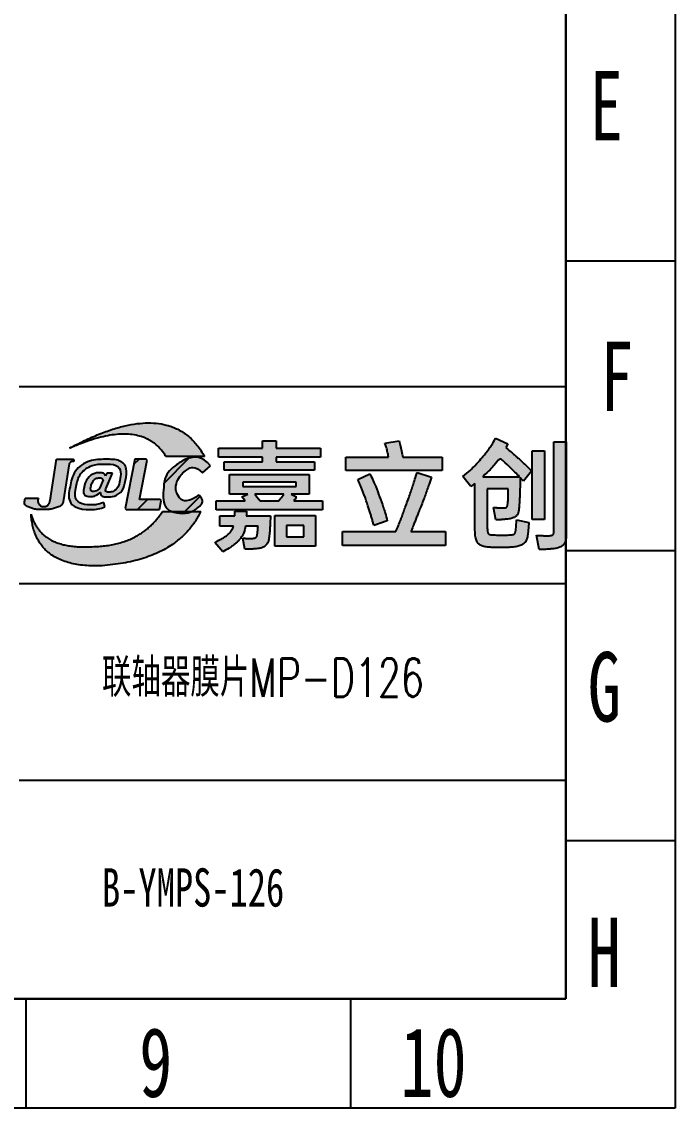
# Model space of a CAD drawing. Header units: millimetres. Extents: x 0 to 297, y 0 to 210.
# Drawn here: x 237.2 to 297, y 0 to 99.4 of the extents above; entities that cross this region are included whole.
import ezdxf

# ---------------------------------------------------------------- set-up
doc = ezdxf.new("R2010")
doc.units = ezdxf.units.MM
doc.layers.add('图框', color=7, linetype='Continuous')
doc.layers.add('细实线层', color=7, linetype='Continuous')
for name, color, linetype, lineweight in [('粗实线层', 7, 'Continuous', 30), ('红色', 1, 'Continuous', 158), ('蓝色', 150, 'Continuous', 158)]:
    doc.layers.add(name, color=color, linetype=linetype, lineweight=lineweight)
doc.styles.add('SLDTEXTSTYLE0', font='TXT', dxfattribs={"width": 0.7, "bigfont": 'bigfont'})
doc.styles.add('SLDTEXTSTYLE1', font='TXT', dxfattribs={"width": 0.7})

msp = doc.modelspace()

# ---------------------------------------------------------------- hatches: boundary and pattern name
at = {"layer": '图框'}
h = msp.add_hatch(dxfattribs=at)
h.set_pattern_fill('ANSI31', color=256, style=0)
edge = h.paths.add_edge_path(flags=0)
edge.add_spline(control_points=[(253.3556, 56.0556), (252.8064, 55.5701), (251.7985, 55.426), (251.4634, 56.1676), (251.2442, 56.6528), (251.4715, 57.5459), (251.8978, 58.0168), (252.2194, 58.3722), (253.0792, 58.8389), (253.7752, 58.1017)], knot_values=[0, 0, 0, 0, 1, 2, 3, 4, 5, 6, 7, 7, 7, 7], weights=[1, 1, 1, 1, 1, 1, 1, 1, 1, 1], degree=3, periodic=0)
edge.add_line((253.7752, 58.1017), (254.5093, 58.7525))
edge.add_spline(control_points=[(254.5093, 58.7525), (253.7382, 59.6759), (252.3037, 59.5189), (251.3781, 58.8369), (250.7202, 58.3521), (250.264, 57.5681), (250.2072, 56.7259), (250.0603, 54.5475), (252.6856, 54.2026), (253.9407, 55.4507), (253.7938, 55.6408), (253.4867, 56.0463)], knot_values=[0, 0, 0, 0, 1, 2, 3, 4, 5, 6, 7, 8, 9, 9, 9, 9], weights=[1, 1, 1, 1, 1, 1, 1, 1, 1, 1, 1, 1], degree=3, periodic=0)
edge.add_line((253.4867, 56.0463), (253.3556, 56.0556))
h = msp.add_hatch(dxfattribs=at)
h.set_pattern_fill('ANSI31', color=256, style=0)
edge = h.paths.add_edge_path(flags=0)
edge.add_line((248.0087, 55.6619), (248.7068, 59.2723))
edge.add_line((248.7068, 59.2723), (248.6231, 59.3767))
edge.add_spline(control_points=[(248.6231, 59.3767), (248.6113, 59.3767), (247.5743, 59.3767)], knot_values=[0, 0, 0, 1, 1, 1], weights=[1, 1, 1], degree=2, periodic=0)
edge.add_line((247.5743, 59.3767), (246.6952, 54.8536))
edge.add_line((246.6952, 54.8536), (246.7795, 54.7481))
edge.add_spline(control_points=[(246.7795, 54.7481), (246.7794, 54.7488), (249.8248, 54.7487)], knot_values=[0, 0, 0, 1, 1, 1], weights=[1, 1, 1], degree=2, periodic=0)
edge.add_line((249.8248, 54.7487), (249.9828, 55.5593))
edge.add_line((249.9828, 55.5593), (249.9003, 55.6619))
edge.add_spline(control_points=[(249.9003, 55.6619), (249.3095, 55.6619), (248.0291, 55.6619), (248.0087, 55.6619)], knot_values=[0, 0, 0, 0, 1, 1, 1, 1], weights=[1, 1, 1, 1], degree=3, periodic=0)
at = {"layer": '红色'}
h = msp.add_hatch(color=1, dxfattribs=at)
edge = h.paths.add_edge_path(flags=0)
edge.add_spline(control_points=[(244.4239, 56.3229), (244.4246, 56.0491), (244.6833, 55.9025), (245.0378, 55.9025), (245.6748, 55.9025), (246.5184, 56.4109), (246.7184, 57.413), (246.9457, 58.5521), (246.2629, 59.3489), (244.928, 59.3489), (243.4271, 59.3489), (241.9467, 58.3419), (241.6404, 56.8069), (241.3643, 55.4234), (242.3198, 54.7439), (243.5715, 54.7439)], knot_values=[0, 0, 0, 0, 1, 2, 3, 4, 5, 6, 7, 8, 9, 10, 11, 12, 13, 13, 13, 13], weights=[1, 1, 1, 1, 1, 1, 1, 1, 1, 1, 1, 1, 1, 1, 1, 1], degree=3, periodic=0)
edge.add_spline(control_points=[(243.5715, 54.7439), (244.0146, 54.7439), (244.43, 54.827), (244.8436, 55.0127)], knot_values=[0, 0, 0, 0, 1, 1, 1, 1], weights=[1, 1, 1, 1], degree=3, periodic=0)
edge.add_line((244.8436, 55.0127), (244.7399, 55.4087))
edge.add_spline(control_points=[(244.7399, 55.4087), (244.4497, 55.2865), (244.0646, 55.1887), (243.7212, 55.1887), (242.7188, 55.1887), (241.9861, 55.7363), (242.2037, 56.8264), (242.4554, 58.0876), (243.6882, 58.9089), (244.7738, 58.9089), (245.9812, 58.9089), (246.3633, 58.2148), (246.1984, 57.3886), (246.0716, 56.7531), (245.5928, 56.3522), (245.2107, 56.3522), (244.9116, 56.3522), (244.8451, 56.5184), (245.0159, 56.8753)], knot_values=[0, 0, 0, 0, 1, 2, 3, 4, 5, 6, 7, 8, 9, 10, 11, 12, 13, 14, 15, 16, 16, 16, 16], weights=[1, 1, 1, 1, 1, 1, 1, 1, 1, 1, 1, 1, 1, 1, 1, 1, 1, 1, 1], degree=3, periodic=0)
edge.add_line((245.0159, 56.8753), (245.5254, 58.0681))
edge.add_line((245.5254, 58.0681), (245.0269, 58.0681))
edge.add_line((245.0269, 58.0681), (244.8925, 57.8383))
edge.add_line((244.8925, 57.8383), (244.8814, 57.8383))
edge.add_spline(control_points=[(244.8814, 57.8383), (244.8086, 58.029), (244.6591, 58.1121), (244.4486, 58.1121), (243.7231, 58.1121), (243.0603, 57.4277), (242.9296, 56.7726), (242.8281, 56.2642), (243.098, 55.9513), (243.5688, 55.9513), (243.8346, 55.9513), (244.1815, 56.1078), (244.4073, 56.3229)], knot_values=[0, 0, 0, 0, 1, 2, 3, 4, 5, 6, 7, 8, 9, 10, 10, 10, 10], weights=[1, 1, 1, 1, 1, 1, 1, 1, 1, 1, 1, 1, 1], degree=3, periodic=0)
edge.add_line((244.4073, 56.3229), (244.4239, 56.3229))
edge = h.paths.add_edge_path(flags=0)
edge.add_spline(control_points=[(244.3511, 56.6798), (244.1348, 56.4842), (243.9808, 56.406), (243.8368, 56.406)], knot_values=[0, 0, 0, 0, 1, 1, 1, 1], weights=[1, 1, 1, 1], degree=3, periodic=0)
edge.add_spline(control_points=[(243.8368, 56.406), (243.6152, 56.406), (243.4976, 56.538), (243.5522, 56.8118), (243.6234, 57.1686), (243.9728, 57.6428), (244.3771, 57.6428), (244.5211, 57.6428), (244.6101, 57.589), (244.6678, 57.4619)], knot_values=[0, 0, 0, 0, 1, 2, 3, 4, 5, 6, 7, 7, 7, 7], weights=[1, 1, 1, 1, 1, 1, 1, 1, 1, 1], degree=3, periodic=0)
edge.add_line((244.6678, 57.4619), (244.3511, 56.6798))
at = {"layer": '蓝色'}
h = msp.add_hatch(color=256, dxfattribs=at)
edge = h.paths.add_edge_path(flags=0)
edge.add_spline(control_points=[(253.9383, 59.6188), (250.8062, 65.3425), (241.6042, 60.3593)], knot_values=[0, 0, 0, 1, 1, 1], weights=[1, 1, 1], degree=2, periodic=0)
edge.add_spline(control_points=[(241.6042, 60.3593), (248.186, 63.2755), (250.4143, 59.6188)], knot_values=[0, 0, 0, 1, 1, 1], weights=[1, 1, 1], degree=2, periodic=0)
edge.add_line((250.4143, 59.6188), (253.9383, 59.6188))
for points in [[(259.2531, 59.1207), (255.7427, 59.1207), (255.7427, 58.3706), (264.0194, 58.3706), (264.0194, 59.1207), (260.5091, 59.1207), (260.5091, 59.5386), (264.5454, 59.5386), (264.5454, 60.3744), (260.5091, 60.3744), (260.5091, 61.0495), (259.2531, 61.0495), (259.2531, 60.3744), (255.2275, 60.3744), (255.2275, 59.5386), (259.2531, 59.5386)], [(285.0492, 60.1172), (283.922, 60.1172), (283.922, 53.8377), (285.0492, 53.8377)]]:
    msp.add_hatch(color=256, dxfattribs=at).paths.add_polyline_path(points, flags=0)
h = msp.add_hatch(color=256, dxfattribs=at)
edge = h.paths.add_edge_path(flags=0)
edge.add_spline(control_points=[(270.4493, 60.8245), (270.5208, 60.6172), (270.5835, 60.4101), (270.6372, 60.203), (270.6908, 59.9957), (270.7391, 59.7743), (270.7821, 59.5386)], knot_values=[0, 0, 0, 0, 1, 2, 3, 4, 4, 4, 4], weights=[1, 1, 1, 1, 1, 1, 1], degree=3, periodic=0)
edge.add_line((270.7821, 59.5386), (266.8853, 59.5386))
edge.add_line((266.8853, 59.5386), (266.8853, 58.3384))
edge.add_line((266.8853, 58.3384), (275.688, 58.3384))
edge.add_line((275.688, 58.3384), (275.688, 59.5386))
edge.add_line((275.688, 59.5386), (272.0703, 59.5386))
edge.add_spline(control_points=[(272.0703, 59.5386), (272.0344, 59.7671), (271.9861, 60.0136), (271.9254, 60.278), (271.8645, 60.5422), (271.8019, 60.7959), (271.7375, 61.0388)], knot_values=[0, 0, 0, 0, 1, 2, 3, 4, 4, 4, 4], weights=[1, 1, 1, 1, 1, 1, 1], degree=3, periodic=0)
edge.add_line((271.7375, 61.0388), (270.4493, 60.8245))
h = msp.add_hatch(color=256, dxfattribs=at)
edge = h.paths.add_edge_path(flags=0)
edge.add_spline(control_points=[(278.6833, 52.8626), (278.6833, 52.5696), (278.7065, 52.3251), (278.7531, 52.1286), (278.7996, 51.9322), (278.8766, 51.7749), (278.9839, 51.6571), (279.0913, 51.5392), (279.2343, 51.4535), (279.4133, 51.3999), (279.5921, 51.3463), (279.814, 51.3125), (280.0789, 51.2981), (280.2292, 51.2911), (280.3902, 51.2857), (280.5619, 51.282), (280.7337, 51.2785), (280.9001, 51.2767), (281.0611, 51.2767), (281.2221, 51.2767), (281.3724, 51.2785), (281.512, 51.282), (281.6515, 51.2857), (281.7678, 51.2911), (281.8609, 51.2981), (282.1757, 51.3195), (282.4334, 51.3553), (282.6338, 51.4052), (282.8341, 51.4553), (282.9969, 51.5285), (283.1222, 51.6249), (283.2474, 51.7214), (283.3386, 51.8464), (283.396, 52), (283.4532, 52.1537), (283.4961, 52.3518), (283.5248, 52.5947), (283.5318, 52.6446), (283.5391, 52.7107), (283.5463, 52.7929), (283.5533, 52.875), (283.5605, 52.9607), (283.5677, 53.0501), (283.5748, 53.1394), (283.582, 53.2305), (283.5892, 53.3234), (283.5962, 53.4161), (283.5999, 53.4948), (283.5999, 53.5591)], knot_values=[0, 0, 0, 0, 1, 2, 3, 4, 5, 6, 7, 8, 9, 10, 11, 12, 13, 14, 15, 16, 17, 18, 19, 20, 21, 22, 23, 24, 25, 26, 27, 28, 29, 30, 31, 32, 33, 34, 35, 36, 37, 38, 39, 40, 41, 42, 43, 44, 45, 46, 46, 46, 46], weights=[1, 1, 1, 1, 1, 1, 1, 1, 1, 1, 1, 1, 1, 1, 1, 1, 1, 1, 1, 1, 1, 1, 1, 1, 1, 1, 1, 1, 1, 1, 1, 1, 1, 1, 1, 1, 1, 1, 1, 1, 1, 1, 1, 1, 1, 1, 1, 1, 1], degree=3, periodic=0)
edge.add_line((283.5999, 53.5591), (282.4942, 53.8056))
edge.add_line((282.4942, 53.8056), (282.4513, 53.1305))
edge.add_spline(control_points=[(282.4513, 53.1305), (282.4369, 52.9805), (282.4208, 52.8608), (282.403, 52.7715), (282.385, 52.6821), (282.3601, 52.6143), (282.3278, 52.5679), (282.2956, 52.5214), (282.2527, 52.4911), (282.199, 52.4768), (282.1454, 52.4624), (282.0791, 52.4517), (282.0004, 52.4447), (281.6354, 52.4232), (281.3204, 52.4142), (281.0558, 52.4179), (280.7909, 52.4214), (280.4975, 52.4303), (280.1755, 52.4447), (280.1039, 52.4517), (280.0448, 52.4643), (279.9984, 52.4822), (279.9517, 52.4999), (279.9142, 52.5358), (279.8856, 52.5893), (279.857, 52.6429), (279.8373, 52.7179), (279.8266, 52.8144), (279.8159, 52.9108), (279.8105, 53.0411), (279.8105, 53.2055)], knot_values=[0, 0, 0, 0, 1, 2, 3, 4, 5, 6, 7, 8, 9, 10, 11, 12, 13, 14, 15, 16, 17, 18, 19, 20, 21, 22, 23, 24, 25, 26, 27, 28, 28, 28, 28], weights=[1, 1, 1, 1, 1, 1, 1, 1, 1, 1, 1, 1, 1, 1, 1, 1, 1, 1, 1, 1, 1, 1, 1, 1, 1, 1, 1, 1, 1, 1, 1], degree=3, periodic=0)
edge.add_line((279.8105, 53.2055), (279.8105, 56.656))
edge.add_line((279.8105, 56.656), (281.7321, 56.656))
edge.add_spline(control_points=[(281.7321, 56.656), (281.7321, 56.3774), (281.7284, 56.1398), (281.7213, 55.9434), (281.7141, 55.7468), (281.7034, 55.5558), (281.6891, 55.3701), (281.6747, 55.2558), (281.6604, 55.1682), (281.6462, 55.1076), (281.6318, 55.0468), (281.6068, 55.0004), (281.571, 54.9683), (281.5351, 54.9361), (281.4868, 54.9182), (281.4261, 54.9147), (281.3652, 54.911), (281.2847, 54.9093), (281.1846, 54.9093), (281.0485, 54.9093), (280.9162, 54.9128), (280.7874, 54.92), (280.6586, 54.9271), (280.5225, 54.9378), (280.3795, 54.9522)], knot_values=[0, 0, 0, 0, 1, 2, 3, 4, 5, 6, 7, 8, 9, 10, 11, 12, 13, 14, 15, 16, 17, 18, 19, 20, 21, 22, 22, 22, 22], weights=[1, 1, 1, 1, 1, 1, 1, 1, 1, 1, 1, 1, 1, 1, 1, 1, 1, 1, 1, 1, 1, 1, 1, 1, 1], degree=3, periodic=0)
edge.add_line((280.3795, 54.9522), (280.5834, 53.827))
edge.add_spline(control_points=[(280.5834, 53.827), (280.748, 53.8198), (280.9108, 53.8198), (281.0719, 53.827), (281.2329, 53.8341), (281.3956, 53.8485), (281.5603, 53.8699), (281.8107, 53.8984), (282.0093, 53.9377), (282.1561, 53.9878), (282.3027, 54.0377), (282.4154, 54.1092), (282.4942, 54.2021), (282.5729, 54.2948), (282.6266, 54.4092), (282.6553, 54.545), (282.6838, 54.6806), (282.7052, 54.845), (282.7197, 55.0379), (282.7339, 55.2308), (282.7465, 55.4219), (282.7572, 55.6112), (282.768, 55.8004), (282.7769, 55.9987), (282.7841, 56.206), (282.7911, 56.4131), (282.7983, 56.6363), (282.8056, 56.8757), (282.8126, 57.115), (282.8163, 57.3847), (282.8163, 57.6847), (282.8735, 57.6275), (282.9253, 57.5704), (282.9719, 57.5133), (283.0184, 57.456), (283.0667, 57.4024), (283.1169, 57.3526)], knot_values=[0, 0, 0, 0, 1, 2, 3, 4, 5, 6, 7, 8, 9, 10, 11, 12, 13, 14, 15, 16, 17, 18, 19, 20, 21, 22, 23, 24, 25, 26, 27, 28, 29, 30, 31, 32, 33, 34, 34, 34, 34], weights=[1, 1, 1, 1, 1, 1, 1, 1, 1, 1, 1, 1, 1, 1, 1, 1, 1, 1, 1, 1, 1, 1, 1, 1, 1, 1, 1, 1, 1, 1, 1, 1, 1, 1, 1, 1, 1], degree=3, periodic=0)
edge.add_line((283.1169, 57.3526), (283.8576, 58.2741))
edge.add_spline(control_points=[(283.8576, 58.2741), (283.7143, 58.4384), (283.5355, 58.6224), (283.3208, 58.826), (283.1061, 59.0296), (282.8555, 59.2563), (282.5694, 59.5064), (282.3617, 59.6921), (282.1703, 59.8601), (281.9951, 60.0101), (281.8196, 60.1601), (281.6532, 60.2957), (281.4959, 60.4173)], knot_values=[0, 0, 0, 0, 1, 2, 3, 4, 5, 6, 7, 8, 9, 10, 10, 10, 10], weights=[1, 1, 1, 1, 1, 1, 1, 1, 1, 1, 1, 1, 1], degree=3, periodic=0)
edge.add_line((281.4959, 60.4173), (281.6891, 60.7602))
edge.add_line((281.6891, 60.7602), (280.5727, 61.296))
edge.add_spline(control_points=[(280.5727, 61.296), (280.4224, 61.003), (280.2399, 60.7029), (280.0252, 60.3959), (279.8105, 60.0886), (279.5599, 59.7707), (279.2738, 59.4421), (278.7083, 58.7778), (278.1394, 58.2241), (277.5669, 57.7812)], knot_values=[0, 0, 0, 0, 1, 2, 3, 4, 5, 6, 7, 7, 7, 7], weights=[1, 1, 1, 1, 1, 1, 1, 1, 1, 1], degree=3, periodic=0)
edge.add_line((277.5669, 57.7812), (278.2969, 56.8596))
edge.add_line((278.2969, 56.8596), (278.6833, 57.149))
edge.add_line((278.6833, 57.149), (278.6833, 52.8626))
edge = h.paths.add_edge_path(flags=0)
edge.add_spline(control_points=[(281.8394, 58.6706), (282.19, 58.3277), (282.4942, 58.024), (282.7519, 57.7598)], knot_values=[0, 0, 0, 0, 1, 1, 1, 1], weights=[1, 1, 1, 1], degree=3, periodic=0)
edge.add_line((282.7519, 57.7598), (279.3918, 57.7598))
edge.add_spline(control_points=[(279.3918, 57.7598), (279.9786, 58.2883), (280.4903, 58.8635), (280.9269, 59.485), (281.1988, 59.2563), (281.5029, 58.9849), (281.8394, 58.6706)], knot_values=[0, 0, 0, 0, 1, 2, 3, 4, 4, 4, 4], weights=[1, 1, 1, 1, 1, 1, 1], degree=3, periodic=0)
h = msp.add_hatch(color=256, dxfattribs=at)
edge = h.paths.add_edge_path(flags=0)
edge.add_spline(control_points=[(284.5661, 51.1052), (284.7378, 51.0982), (284.9274, 51.0998), (285.135, 51.1106), (285.3425, 51.1213), (285.5465, 51.1373), (285.7469, 51.1588), (285.9901, 51.1802), (286.196, 51.2196), (286.3642, 51.2767), (286.5323, 51.3339), (286.6648, 51.4178), (286.7614, 51.5285), (286.858, 51.6393), (286.9278, 51.7857), (286.9664, 51.9494), (286.9906, 52.0524), (287, 52.1038)], knot_values=[0, 0, 0, 0, 1, 2, 3, 4, 5, 6, 7, 8, 9, 10, 11, 12, 13, 14, 14.6960119, 14.6960119, 14.6960119, 14.6960119], weights=[1, 1, 1, 1, 1, 1, 1, 1, 1, 1, 1, 1, 1, 1, 1, 1, 1, 1], degree=3, periodic=0)
edge.add_line((287, 52.1038), (287, 60.9531))
edge.add_line((287, 60.9531), (285.908, 60.9531))
edge.add_line((285.908, 60.9531), (285.908, 52.9055))
edge.add_spline(control_points=[(285.908, 52.9055), (285.908, 52.7839), (285.9026, 52.6875), (285.8919, 52.6161), (285.8811, 52.5446), (285.8543, 52.4911), (285.8113, 52.4554), (285.7684, 52.4196), (285.7057, 52.3946), (285.6235, 52.3804), (285.5411, 52.366), (285.4319, 52.359), (285.2961, 52.359), (285.1386, 52.359), (284.9775, 52.3625), (284.813, 52.3697), (284.6483, 52.3767), (284.4837, 52.3874), (284.3192, 52.4018)], knot_values=[0, 0, 0, 0, 1, 2, 3, 4, 5, 6, 7, 8, 9, 10, 11, 12, 13, 14, 15, 16, 16, 16, 16], weights=[1, 1, 1, 1, 1, 1, 1, 1, 1, 1, 1, 1, 1, 1, 1, 1, 1, 1, 1], degree=3, periodic=0)
edge.add_line((284.3192, 52.4018), (284.5661, 51.1052))
h = msp.add_hatch(color=256, dxfattribs=at)
edge = h.paths.add_edge_path(flags=0)
edge.add_line((253.7752, 58.1017), (254.5093, 58.7525))
edge.add_spline(control_points=[(254.5093, 58.7525), (253.7382, 59.6759), (252.3037, 59.5189), (251.3781, 58.8369), (250.7202, 58.3521), (250.264, 57.5681), (250.2072, 56.7259), (250.0964, 55.0829), (250.7712, 54.6532), (250.9309, 54.5842)], knot_values=[0, 0, 0, 0, 1, 2, 3, 4, 5, 6, 6.2626441, 6.2626441, 6.2626441, 6.2626441], weights=[1, 1, 1, 1, 1, 1, 1, 1, 1, 1], degree=3, periodic=0)
edge.add_line((250.9309, 54.5842), (252.8116, 54.5842))
edge.add_spline(control_points=[(252.8116, 54.5842), (253.2588, 54.7758), (253.9263, 55.4693), (253.7938, 55.6408), (253.4867, 56.0463)], knot_values=[7.1963004, 7.1963004, 7.1963004, 7.1963004, 8, 9, 9, 9, 9], weights=[1, 1, 1, 1, 1], degree=3, periodic=0)
edge.add_line((253.4867, 56.0463), (253.3556, 56.0556))
edge.add_spline(control_points=[(253.3556, 56.0556), (252.8064, 55.5701), (251.7985, 55.426), (251.4634, 56.1676), (251.2442, 56.6528), (251.4715, 57.5459), (251.8978, 58.0168), (252.2194, 58.3722), (253.0792, 58.8389), (253.7752, 58.1017)], knot_values=[0, 0, 0, 0, 1, 2, 3, 4, 5, 6, 7, 7, 7, 7], weights=[1, 1, 1, 1, 1, 1, 1, 1, 1, 1], degree=3, periodic=0)
h = msp.add_hatch(color=256, dxfattribs=at)
edge = h.paths.add_edge_path(flags=0)
edge.add_spline(control_points=[(241.9815, 59.1423), (241.9976, 59.2425), (242.0014, 59.2834), (242.0015, 59.2851), (241.9157, 59.3632), (241.915, 59.3632), (241.5041, 59.3632), (240.4187, 59.3632)], knot_values=[0, 0, 0, 0, 1, 2, 3, 4, 5, 5, 5, 5], weights=[1, 1, 1, 1, 1, 1, 1, 1], degree=3, periodic=0)
edge.add_line((240.4187, 59.3632), (239.8588, 55.7965))
edge.add_spline(control_points=[(239.8588, 55.7965), (239.8854, 55.9519), (239.8048, 55.3687), (239.646, 55.198), (239.5255, 55.0684), (239.4125, 55.0253), (239.1938, 55.0317), (239.0862, 55.0349), (238.9519, 55.1014), (238.8746, 55.178), (238.7867, 55.2651), (238.7052, 55.3952), (238.7084, 55.5771), (238.7097, 55.6549), (238.7276, 55.7193), (238.7616, 55.7965)], knot_values=[0, 0, 0, 0, 1, 2, 3, 4, 5, 6, 7, 8, 9, 10, 11, 12, 13, 13, 13, 13], weights=[1, 1, 1, 1, 1, 1, 1, 1, 1, 1, 1, 1, 1, 1, 1, 1], degree=3, periodic=0)
edge.add_line((238.7616, 55.7965), (237.5514, 55.7973))
edge.add_line((237.5514, 55.7973), (237.4952, 55.4663))
edge.add_spline(control_points=[(237.4952, 55.4663), (237.4618, 55.2419), (237.6426, 55.0636), (237.9843, 54.9312), (238.2969, 54.8134), (238.6885, 54.7546), (239.1595, 54.7546), (239.6344, 54.7546), (240.0448, 54.8134), (240.3908, 54.9312), (240.7783, 55.0636), (240.9887, 55.2419), (241.0221, 55.4663)], knot_values=[0, 0, 0, 0, 1, 2, 3, 4, 5, 6, 7, 8, 9, 10, 10, 10, 10], weights=[1, 1, 1, 1, 1, 1, 1, 1, 1, 1, 1, 1, 1], degree=3, periodic=0)
edge.add_line((241.0221, 55.4663), (241.5689, 58.9217))
edge.add_spline(control_points=[(241.5689, 58.9217), (241.5814, 58.9769), (241.6168, 59.0274), (241.6752, 59.0734), (241.7335, 59.1194), (241.7939, 59.1423), (241.8564, 59.1423)], knot_values=[0, 0, 0, 0, 1, 2, 3, 4, 4, 4, 4], weights=[1, 1, 1, 1, 1, 1, 1], degree=3, periodic=0)
edge.add_line((241.8564, 59.1423), (241.9815, 59.1423))
h = msp.add_hatch(color=256, dxfattribs=at)
edge = h.paths.add_edge_path(flags=0)
edge.add_line((249.9828, 55.5593), (249.9003, 55.6619))
edge.add_spline(control_points=[(249.9003, 55.6619), (249.3095, 55.6619), (248.0291, 55.6619), (248.0087, 55.6619)], knot_values=[0, 0, 0, 0, 1, 1, 1, 1], weights=[1, 1, 1, 1], degree=3, periodic=0)
edge.add_line((248.0087, 55.6619), (248.7068, 59.2723))
edge.add_line((248.7068, 59.2723), (248.6231, 59.3767))
edge.add_line((248.6231, 59.3767), (247.5743, 59.3767))
edge.add_line((247.5743, 59.3767), (246.6952, 54.8536))
edge.add_line((246.6952, 54.8536), (246.7795, 54.7481))
edge.add_spline(control_points=[(246.7795, 54.7481), (246.7795, 54.7481), (246.7795, 54.7481), (246.7815, 54.7488), (249.8248, 54.7487)], knot_values=[0.0003195, 0.0003195, 0.0003195, 0.0006942, 0.0006942, 1, 1, 1], weights=[1, 1, 1, 1, 1], degree=2, periodic=0)
edge.add_line((249.8248, 54.7487), (249.9828, 55.5593))
h = msp.add_hatch(color=256, dxfattribs=at)
edge = h.paths.add_edge_path(flags=0)
edge.add_spline(control_points=[(262.1193, 55.5416), (262.2194, 55.6844), (262.2981, 55.8095), (262.3555, 55.9166)], knot_values=[0, 0, 0, 0, 1, 1, 1, 1], weights=[1, 1, 1, 1], degree=3, periodic=0)
edge.add_line((262.3555, 55.9166), (261.8831, 56.1631))
edge.add_line((261.8831, 56.1631), (263.5256, 56.1631))
edge.add_line((263.5256, 56.1631), (263.5256, 57.9526))
edge.add_line((263.5256, 57.9526), (256.2366, 57.9526))
edge.add_line((256.2366, 57.9526), (256.2366, 56.1631))
edge.add_line((256.2366, 56.1631), (257.9219, 56.1631))
edge.add_line((257.9219, 56.1631), (257.3745, 55.9059))
edge.add_line((257.3745, 55.9059), (257.675, 55.5416))
edge.add_line((257.675, 55.5416), (255.0235, 55.5416))
edge.add_line((255.0235, 55.5416), (255.0235, 54.7164))
edge.add_line((255.0235, 54.7164), (264.7386, 54.7164))
edge.add_line((264.7386, 54.7164), (264.7386, 55.5416))
edge.add_line((264.7386, 55.5416), (262.1193, 55.5416))
edge = h.paths.add_edge_path(flags=0)
edge.add_spline(control_points=[(260.9814, 55.863), (260.9385, 55.7987), (260.8955, 55.7398), (260.8526, 55.6862), (260.8096, 55.6326), (260.7702, 55.5844), (260.7345, 55.5416)], knot_values=[0, 0, 0, 0, 1, 2, 3, 4, 4, 4, 4], weights=[1, 1, 1, 1, 1, 1, 1], degree=3, periodic=0)
edge.add_line((260.7345, 55.5416), (259.0384, 55.5416))
edge.add_line((259.0384, 55.5416), (258.77, 55.8952))
edge.add_line((258.77, 55.8952), (258.5446, 56.1631))
edge.add_line((258.5446, 56.1631), (261.2068, 56.1631))
edge.add_line((261.2068, 56.1631), (260.9814, 55.863))
h.paths.add_polyline_path([(257.4389, 56.8596), (257.4389, 57.2668), (262.3233, 57.2668), (262.3233, 56.8596)], flags=0)
h = msp.add_hatch(color=256, dxfattribs=at)
edge = h.paths.add_edge_path(flags=0)
edge.add_spline(control_points=[(272.811, 52.734), (272.9326, 53.0269), (273.0633, 53.3465), (273.2028, 53.6931), (273.3424, 54.0395), (273.4943, 54.4199), (273.6591, 54.8343), (273.9023, 55.4558), (274.1062, 55.997), (274.2709, 56.4578), (274.4355, 56.9186), (274.5786, 57.3346), (274.7003, 57.7062)], knot_values=[0, 0, 0, 0, 1, 2, 3, 4, 5, 6, 7, 8, 9, 10, 10, 10, 10], weights=[1, 1, 1, 1, 1, 1, 1, 1, 1, 1, 1, 1, 1], degree=3, periodic=0)
edge.add_line((274.7003, 57.7062), (273.3907, 58.1348))
edge.add_spline(control_points=[(273.3907, 58.1348), (273.2761, 57.7705), (273.1384, 57.3454), (272.9774, 56.8596), (272.8164, 56.3737), (272.6248, 55.8272), (272.4031, 55.2201), (272.2169, 54.7128), (272.047, 54.2538), (271.8931, 53.8431), (271.7392, 53.4322), (271.5942, 53.0625), (271.4584, 52.734)], knot_values=[0, 0, 0, 0, 1, 2, 3, 4, 5, 6, 7, 8, 9, 10, 10, 10, 10], weights=[1, 1, 1, 1, 1, 1, 1, 1, 1, 1, 1, 1, 1], degree=3, periodic=0)
edge.add_line((271.4584, 52.734), (266.5632, 52.734))
edge.add_line((266.5632, 52.734), (266.5632, 51.4803))
edge.add_line((266.5632, 51.4803), (275.9993, 51.4803))
edge.add_line((275.9993, 51.4803), (275.9993, 52.734))
edge.add_line((275.9993, 52.734), (272.811, 52.734))
h = msp.add_hatch(color=256, dxfattribs=at)
edge = h.paths.add_edge_path(flags=0)
edge.add_spline(control_points=[(267.9695, 57.5026), (268.0482, 57.3239), (268.1198, 57.1613), (268.1842, 57.015), (268.2486, 56.8685), (268.3112, 56.7166), (268.3721, 56.5596), (268.4328, 56.4024), (268.4955, 56.2363), (268.5599, 56.0613), (268.6244, 55.8861), (268.6958, 55.6809), (268.7746, 55.4451), (268.8533, 55.2094), (268.9231, 55.0004), (268.984, 54.8182), (269.0447, 54.6361), (269.1002, 54.4609), (269.1504, 54.2932), (269.2004, 54.1252), (269.2487, 53.961), (269.2953, 53.8002), (269.3418, 53.6395), (269.3865, 53.4697), (269.4295, 53.2912)], knot_values=[0, 0, 0, 0, 1, 2, 3, 4, 5, 6, 7, 8, 9, 10, 11, 12, 13, 14, 15, 16, 17, 18, 19, 20, 21, 22, 22, 22, 22], weights=[1, 1, 1, 1, 1, 1, 1, 1, 1, 1, 1, 1, 1, 1, 1, 1, 1, 1, 1, 1, 1, 1, 1, 1, 1], degree=3, periodic=0)
edge.add_line((269.4295, 53.2912), (270.664, 53.7092))
edge.add_spline(control_points=[(270.664, 53.7092), (270.5352, 54.2734), (270.299, 55.0128), (269.9555, 55.9273), (269.6262, 56.8275), (269.3256, 57.5275), (269.0538, 58.0276)], knot_values=[0, 0, 0, 0, 1, 2, 3, 4, 4, 4, 4], weights=[1, 1, 1, 1, 1, 1, 1], degree=3, periodic=0)
edge.add_line((269.0538, 58.0276), (267.9695, 57.5026))
h = msp.add_hatch(color=256, dxfattribs=at)
edge = h.paths.add_edge_path(flags=0)
edge.add_spline(control_points=[(244.5881, 49.6186), (251.4864, 50.1295), (253.5993, 54.5842)], knot_values=[0, 0, 0, 1, 1, 1], weights=[1, 1, 1], degree=2, periodic=0)
edge.add_line((253.5993, 54.5842), (252.8116, 54.5842))
edge.add_spline(control_points=[(252.8116, 54.5842), (252.7024, 54.5374), (252.1404, 54.3482), (251.3793, 54.3904), (250.9309, 54.5842)], knot_values=[1.8036996, 1.8036996, 1.8036996, 1.8036996, 2, 2.7373559, 2.7373559, 2.7373559, 2.7373559], weights=[1, 1, 1, 1, 1], degree=3, periodic=0)
edge.add_line((250.9309, 54.5842), (250.0949, 54.5842))
edge.add_spline(control_points=[(250.0949, 54.5842), (248.0338, 51.3148), (243.3366, 51.3566)], knot_values=[0, 0, 0, 1, 1, 1], weights=[1, 1, 1], degree=2, periodic=0)
edge.add_spline(control_points=[(243.3366, 51.3566), (238.9865, 51.1533), (238.0802, 54.336)], knot_values=[0, 0, 0, 1, 1, 1], weights=[1, 1, 1], degree=2, periodic=0)
edge.add_spline(control_points=[(238.0802, 54.336), (238.4189, 49.3469), (244.5881, 49.6186)], knot_values=[0, 0, 0, 1, 1, 1], weights=[1, 1, 1], degree=2, periodic=0)
h = msp.add_hatch(color=256, dxfattribs=at)
edge = h.paths.add_edge_path(flags=0)
edge.add_spline(control_points=[(256.5908, 53.2269), (256.5049, 52.9768), (256.3904, 52.7732), (256.2473, 52.6161), (256.1327, 52.4946), (255.961, 52.3606), (255.732, 52.2143), (255.5029, 52.0679), (255.2275, 51.9126), (254.9054, 51.7481)], knot_values=[0, 0, 0, 0, 1, 2, 3, 4, 5, 6, 7, 7, 7, 7], weights=[1, 1, 1, 1, 1, 1, 1, 1, 1, 1], degree=3, periodic=0)
edge.add_line((254.9054, 51.7481), (255.6354, 50.8909))
edge.add_spline(control_points=[(255.6354, 50.8909), (256.0146, 51.0982), (256.3313, 51.2999), (256.5854, 51.4963), (256.8394, 51.6929), (257.0487, 51.8911), (257.2134, 52.0911), (257.4496, 52.3839), (257.6106, 52.7625), (257.6965, 53.2269)], knot_values=[0, 0, 0, 0, 1, 2, 3, 4, 5, 6, 7, 7, 7, 7], weights=[1, 1, 1, 1, 1, 1, 1, 1, 1, 1], degree=3, periodic=0)
edge.add_line((257.6965, 53.2269), (258.8451, 53.2269))
edge.add_spline(control_points=[(258.8451, 53.2269), (258.8307, 53.1054), (258.82, 52.984), (258.8129, 52.8626), (258.8057, 52.741), (258.795, 52.6304), (258.7807, 52.5304), (258.7663, 52.4447), (258.7521, 52.3767), (258.7378, 52.3268), (258.7234, 52.2769), (258.693, 52.2357), (258.6465, 52.2036), (258.5999, 52.1714), (258.5355, 52.1483), (258.4533, 52.1339), (258.371, 52.1197), (258.2618, 52.1125), (258.1259, 52.1125), (258.0041, 52.1125), (257.8933, 52.1143), (257.7931, 52.1178), (257.6928, 52.1215), (257.5747, 52.1304), (257.4389, 52.1446)], knot_values=[0, 0, 0, 0, 1, 2, 3, 4, 5, 6, 7, 8, 9, 10, 11, 12, 13, 14, 15, 16, 17, 18, 19, 20, 21, 22, 22, 22, 22], weights=[1, 1, 1, 1, 1, 1, 1, 1, 1, 1, 1, 1, 1, 1, 1, 1, 1, 1, 1, 1, 1, 1, 1, 1, 1], degree=3, periodic=0)
edge.add_line((257.4389, 52.1446), (257.6321, 51.1373))
edge.add_spline(control_points=[(257.6321, 51.1373), (257.7966, 51.1303), (257.9773, 51.1303), (258.1742, 51.1373), (258.371, 51.1445), (258.5623, 51.1588), (258.7485, 51.1802), (259.1278, 51.2231), (259.398, 51.3286), (259.559, 51.4963), (259.72, 51.6643), (259.8183, 51.9196), (259.8542, 52.2625), (259.8827, 52.4696), (259.9079, 52.7394), (259.9294, 53.0716), (259.9508, 53.4037), (259.9686, 53.7698), (259.9831, 54.1699)], knot_values=[0, 0, 0, 0, 1, 2, 3, 4, 5, 6, 7, 8, 9, 10, 11, 12, 13, 14, 15, 16, 16, 16, 16], weights=[1, 1, 1, 1, 1, 1, 1, 1, 1, 1, 1, 1, 1, 1, 1, 1, 1, 1, 1], degree=3, periodic=0)
edge.add_line((259.9831, 54.1699), (257.7716, 54.1699))
edge.add_spline(control_points=[(257.7716, 54.1699), (257.7787, 54.2557), (257.7824, 54.3395), (257.7824, 54.4218), (257.7824, 54.5038), (257.7859, 54.5699), (257.7931, 54.62)], knot_values=[0, 0, 0, 0, 1, 2, 3, 4, 4, 4, 4], weights=[1, 1, 1, 1, 1, 1, 1], degree=3, periodic=0)
edge.add_line((257.7931, 54.62), (256.7089, 54.62))
edge.add_line((256.7089, 54.62), (256.7089, 54.1699))
edge.add_line((256.7089, 54.1699), (255.3456, 54.1699))
edge.add_line((255.3456, 54.1699), (255.3456, 53.2269))
edge.add_line((255.3456, 53.2269), (256.5908, 53.2269))
h = msp.add_hatch(color=256, dxfattribs=at)
h.paths.add_polyline_path([(264.1053, 54.2021), (260.3802, 54.2021), (260.3802, 51.3945), (264.1053, 51.3945)], flags=0)
h.paths.add_polyline_path([(261.4537, 52.2732), (261.4537, 53.3019), (263.0318, 53.3019), (263.0318, 52.2732)], flags=0)

# ---------------------------------------------------------------- linework, layer by layer
at = {"layer": '图框'}
for p, q in [((297, 210), (297, 0)), ((287, 77.5), (297, 77.5)), ((237, 66), (287, 66)), ((259.2531, 60.3744), (259.2531, 61.0495)), ((259.2531, 61.0495), (260.5091, 61.0495)), ((260.5091, 61.0495), (260.5091, 60.3744)), ((270.4493, 60.8245), (271.7375, 61.0388)), ((280.5727, 61.296), (281.6891, 60.7602)), ((281.6891, 60.7602), (281.4959, 60.4173)), ((285.908, 52.9055), (285.908, 60.9531)), ((285.908, 60.9531), (287.0351, 60.9531)), ((287.0351, 60.9531), (287.0351, 52.659)), ((255.2275, 59.5386), (255.2275, 60.3744)), ((255.2275, 60.3744), (259.2531, 60.3744)), ((260.5091, 60.3744), (264.5454, 60.3744)), ((264.5454, 60.3744), (264.5454, 59.5386)), ((283.922, 53.8377), (283.922, 60.1172)), ((283.922, 60.1172), (285.0492, 60.1172)), ((285.0492, 60.1172), (285.0492, 53.8377)), ((239.8588, 55.7965), (240.4187, 59.3632)), ((241.5689, 58.9217), (241.0221, 55.4663)), ((241.9815, 59.1423), (241.8564, 59.1423)), ((247.5743, 59.3767), (246.6952, 54.8536)), ((248.0087, 55.6619), (248.7068, 59.2723)), ((248.7068, 59.2723), (248.6231, 59.3767)), ((253.9383, 59.6188), (250.4143, 59.6188)), ((253.7752, 58.1017), (254.5093, 58.7525)), ((259.2531, 59.5386), (255.2275, 59.5386)), ((255.7427, 58.3706), (255.7427, 59.1207)), ((255.7427, 59.1207), (259.2531, 59.1207)), ((259.2531, 59.1207), (259.2531, 59.5386)), ((264.5454, 59.5386), (260.5091, 59.5386)), ((260.5091, 59.5386), (260.5091, 59.1207)), ((260.5091, 59.1207), (264.0194, 59.1207)), ((264.0194, 59.1207), (264.0194, 58.3706)), ((266.8853, 58.3384), (266.8853, 59.5386)), ((266.8853, 59.5386), (270.7821, 59.5386)), ((272.0703, 59.5386), (275.688, 59.5386)), ((275.688, 59.5386), (275.688, 58.3384)), ((244.8925, 57.8383), (244.8814, 57.8383)), ((245.0269, 58.0681), (244.8925, 57.8383)), ((245.0159, 56.8753), (245.5254, 58.0681)), ((245.5254, 58.0681), (245.0269, 58.0681)), ((264.0194, 58.3706), (255.7427, 58.3706)), ((256.2366, 56.1631), (256.2366, 57.9526)), ((256.2366, 57.9526), (263.5256, 57.9526)), ((263.5256, 57.9526), (263.5256, 56.1631)), ((275.688, 58.3384), (266.8853, 58.3384)), ((267.9695, 57.5026), (269.0538, 58.0276)), ((273.3907, 58.1348), (274.7003, 57.7062)), ((278.2969, 56.8596), (277.5669, 57.7812)), ((279.3918, 57.7598), (282.7519, 57.7598)), ((283.8576, 58.2741), (283.1169, 57.3526)), ((244.6678, 57.4619), (244.3511, 56.6798)), ((262.3233, 57.2668), (257.4389, 57.2668)), ((257.4389, 57.2668), (257.4389, 56.8596)), ((257.4389, 56.8596), (262.3233, 56.8596)), ((262.3233, 56.8596), (262.3233, 57.2668)), ((278.6833, 57.149), (278.2969, 56.8596)), ((278.6833, 52.8626), (278.6833, 57.149)), ((281.7321, 56.656), (279.8105, 56.656)), ((279.8105, 56.656), (279.8105, 53.2055)), ((237.4952, 55.4663), (237.5514, 55.7973)), ((237.5514, 55.7973), (238.7616, 55.7965)), ((244.4073, 56.3229), (244.4239, 56.3229)), ((249.9828, 55.5593), (249.9003, 55.6619)), ((253.4867, 56.0463), (253.3556, 56.0556)), ((257.9219, 56.1631), (256.2366, 56.1631)), ((257.3745, 55.9059), (257.9219, 56.1631)), ((257.675, 55.5416), (257.3745, 55.9059)), ((261.2068, 56.1631), (258.5446, 56.1631)), ((258.5446, 56.1631), (258.77, 55.8952)), ((258.77, 55.8952), (259.0384, 55.5416)), ((260.9814, 55.863), (261.2068, 56.1631)), ((263.5256, 56.1631), (261.8831, 56.1631)), ((261.8831, 56.1631), (262.3555, 55.9166)), ((244.8436, 55.0127), (244.7399, 55.4087)), ((246.6952, 54.8536), (246.7795, 54.7481)), ((249.8248, 54.7487), (249.9828, 55.5593)), ((255.0235, 54.7164), (255.0235, 55.5416)), ((255.0235, 55.5416), (257.675, 55.5416)), ((264.7386, 54.7164), (255.0235, 54.7164)), ((259.0384, 55.5416), (260.7345, 55.5416)), ((262.1193, 55.5416), (264.7386, 55.5416)), ((264.7386, 55.5416), (264.7386, 54.7164)), ((280.5834, 53.827), (280.3795, 54.9522)), ((250.0949, 54.5842), (253.5993, 54.5842)), ((255.3456, 53.2269), (255.3456, 54.1699)), ((255.3456, 54.1699), (256.7089, 54.1699)), ((256.7089, 54.1699), (256.7089, 54.62)), ((256.7089, 54.62), (257.7931, 54.62)), ((257.7716, 54.1699), (259.9831, 54.1699)), ((260.3802, 51.3945), (260.3802, 54.2021)), ((260.3802, 54.2021), (264.1053, 54.2021)), ((264.1053, 54.2021), (264.1053, 51.3945)), ((270.664, 53.7092), (269.4295, 53.2912)), ((282.4513, 53.1305), (282.4942, 53.8056)), ((282.4942, 53.8056), (283.5999, 53.5591)), ((285.0492, 53.8377), (283.922, 53.8377)), ((256.5908, 53.2269), (255.3456, 53.2269)), ((258.8451, 53.2269), (257.6965, 53.2269)), ((263.0318, 53.3019), (261.4537, 53.3019)), ((261.4537, 53.3019), (261.4537, 52.2732)), ((263.0318, 52.2732), (263.0318, 53.3019)), ((266.5632, 51.4803), (266.5632, 52.734)), ((266.5632, 52.734), (271.4584, 52.734)), ((272.811, 52.734), (275.9993, 52.734)), ((275.9993, 52.734), (275.9993, 51.4803)), ((255.6354, 50.8909), (254.9054, 51.7481)), ((257.6321, 51.1373), (257.4389, 52.1446)), ((261.4537, 52.2732), (263.0318, 52.2732)), ((284.5661, 51.1052), (284.3192, 52.4018)), ((264.1053, 51.3945), (260.3802, 51.3945)), ((275.9993, 51.4803), (266.5632, 51.4803)), ((287, 51), (297, 51)), ((237, 48), (287, 48)), ((237, 30), (287, 30)), ((287, 24.5), (297, 24.5)), ((237.6, 10), (237.6, 0)), ((267.3, 10), (267.3, 0)), ((297, 0), (0, 0))]:
    msp.add_line(p, q, dxfattribs=at)
for points, degree in [([(241.6042, 60.3593), (250.8062, 65.3425), (253.9383, 59.6188)], 2), ([(250.4143, 59.6188), (248.186, 63.2755), (241.6042, 60.3593)], 2), ([(270.7821, 59.5386), (270.7391, 59.7743), (270.6908, 59.9957), (270.6372, 60.203), (270.5835, 60.4101), (270.5208, 60.6172), (270.4493, 60.8245)], 3), ([(271.7375, 61.0388), (271.8019, 60.7959), (271.8645, 60.5422), (271.9254, 60.278), (271.9861, 60.0136), (272.0344, 59.7671), (272.0703, 59.5386)], 3), ([(277.5669, 57.7812), (278.1394, 58.2241), (278.7083, 58.7778), (279.2738, 59.4421), (279.5599, 59.7707), (279.8105, 60.0886), (280.0252, 60.3959), (280.2399, 60.7029), (280.4224, 61.003), (280.5727, 61.296)], 3), ([(254.5093, 58.7525), (253.7382, 59.6759), (252.3037, 59.5189), (251.3781, 58.8369), (250.7202, 58.3521), (250.264, 57.5681), (250.2072, 56.7259), (250.0603, 54.5475), (252.6856, 54.2026), (253.9407, 55.4507), (253.7938, 55.6408), (253.4867, 56.0463)], 3), ([(281.4959, 60.4173), (281.6532, 60.2957), (281.8196, 60.1601), (281.9951, 60.0101), (282.1703, 59.8601), (282.3617, 59.6921), (282.5694, 59.5064), (282.8555, 59.2563), (283.1061, 59.0296), (283.3208, 58.826), (283.5355, 58.6224), (283.7143, 58.4384), (283.8576, 58.2741)], 3), ([(240.4187, 59.3632), (241.5041, 59.3632), (241.915, 59.3632), (241.9157, 59.3632), (242.0015, 59.2851), (242.0014, 59.2834), (241.9976, 59.2425), (241.9815, 59.1423)], 3), ([(244.4239, 56.3229), (244.4246, 56.0491), (244.6833, 55.9025), (245.0378, 55.9025), (245.6748, 55.9025), (246.5184, 56.4109), (246.7184, 57.413), (246.9457, 58.5521), (246.2629, 59.3489), (244.928, 59.3489), (243.4271, 59.3489), (241.9467, 58.3419), (241.6404, 56.8069), (241.3643, 55.4234), (242.3198, 54.7439), (243.5715, 54.7439)], 3), ([(241.8564, 59.1423), (241.7939, 59.1423), (241.7335, 59.1194), (241.6752, 59.0734), (241.6168, 59.0274), (241.5814, 58.9769), (241.5689, 58.9217)], 3), ([(244.7399, 55.4087), (244.4497, 55.2865), (244.0646, 55.1887), (243.7212, 55.1887), (242.7188, 55.1887), (241.9861, 55.7363), (242.2037, 56.8264), (242.4554, 58.0876), (243.6882, 58.9089), (244.7738, 58.9089), (245.9812, 58.9089), (246.3633, 58.2148), (246.1984, 57.3886), (246.0716, 56.7531), (245.5928, 56.3522), (245.2107, 56.3522), (244.9116, 56.3522), (244.8451, 56.5184), (245.0159, 56.8753)], 3), ([(248.6231, 59.3767), (248.6113, 59.3767), (247.5743, 59.3767)], 2), ([(253.3556, 56.0556), (252.8064, 55.5701), (251.7985, 55.426), (251.4634, 56.1676), (251.2442, 56.6528), (251.4715, 57.5459), (251.8978, 58.0168), (252.2194, 58.3722), (253.0792, 58.8389), (253.7752, 58.1017)], 3), ([(281.8394, 58.6706), (281.5029, 58.9849), (281.1988, 59.2563), (280.9269, 59.485), (280.4903, 58.8635), (279.9786, 58.2883), (279.3918, 57.7598)], 3), ([(282.7519, 57.7598), (282.4942, 58.024), (282.19, 58.3277), (281.8394, 58.6706)], 3), ([(244.8814, 57.8383), (244.8086, 58.029), (244.6591, 58.1121), (244.4486, 58.1121), (243.7231, 58.1121), (243.0603, 57.4277), (242.9296, 56.7726), (242.8281, 56.2642), (243.098, 55.9513), (243.5688, 55.9513), (243.8346, 55.9513), (244.1815, 56.1078), (244.4073, 56.3229)], 3), ([(243.8368, 56.406), (243.6152, 56.406), (243.4976, 56.538), (243.5522, 56.8118), (243.6234, 57.1686), (243.9728, 57.6428), (244.3771, 57.6428), (244.5211, 57.6428), (244.6101, 57.589), (244.6678, 57.4619)], 3), ([(269.0538, 58.0276), (269.3256, 57.5275), (269.6262, 56.8275), (269.9555, 55.9273), (270.299, 55.0128), (270.5352, 54.2734), (270.664, 53.7092)], 3), ([(271.4584, 52.734), (271.5942, 53.0625), (271.7392, 53.4322), (271.8931, 53.8431), (272.047, 54.2538), (272.2169, 54.7128), (272.4031, 55.2201), (272.6248, 55.8272), (272.8164, 56.3737), (272.9774, 56.8596), (273.1384, 57.3454), (273.2761, 57.7705), (273.3907, 58.1348)], 3), ([(274.7003, 57.7062), (274.5786, 57.3346), (274.4355, 56.9186), (274.2709, 56.4578), (274.1062, 55.997), (273.9023, 55.4558), (273.6591, 54.8343), (273.4943, 54.4199), (273.3424, 54.0395), (273.2028, 53.6931), (273.0633, 53.3465), (272.9326, 53.0269), (272.811, 52.734)], 3), ([(283.1169, 57.3526), (283.0667, 57.4024), (283.0184, 57.456), (282.9719, 57.5133), (282.9253, 57.5704), (282.8735, 57.6275), (282.8163, 57.6847), (282.8163, 57.3847), (282.8126, 57.115), (282.8056, 56.8757), (282.7983, 56.6363), (282.7911, 56.4131), (282.7841, 56.206), (282.7769, 55.9987), (282.768, 55.8004), (282.7572, 55.6112), (282.7465, 55.4219), (282.7339, 55.2308), (282.7197, 55.0379), (282.7052, 54.845), (282.6838, 54.6806), (282.6553, 54.545), (282.6266, 54.4092), (282.5729, 54.2948), (282.4942, 54.2021), (282.4154, 54.1092), (282.3027, 54.0377), (282.1561, 53.9878), (282.0093, 53.9377), (281.8107, 53.8984), (281.5603, 53.8699), (281.3956, 53.8485), (281.2329, 53.8341), (281.0719, 53.827), (280.9108, 53.8198), (280.748, 53.8198), (280.5834, 53.827)], 3), ([(244.3511, 56.6798), (244.1348, 56.4842), (243.9808, 56.406), (243.8368, 56.406)], 3), ([(269.4295, 53.2912), (269.3865, 53.4697), (269.3418, 53.6395), (269.2953, 53.8002), (269.2487, 53.961), (269.2004, 54.1252), (269.1504, 54.2932), (269.1002, 54.4609), (269.0447, 54.6361), (268.984, 54.8182), (268.9231, 55.0004), (268.8533, 55.2094), (268.7746, 55.4451), (268.6958, 55.6809), (268.6244, 55.8861), (268.5599, 56.0613), (268.4955, 56.2363), (268.4328, 56.4024), (268.3721, 56.5596), (268.3112, 56.7166), (268.2486, 56.8685), (268.1842, 57.015), (268.1198, 57.1613), (268.0482, 57.3239), (267.9695, 57.5026)], 3), ([(280.3795, 54.9522), (280.5225, 54.9378), (280.6586, 54.9271), (280.7874, 54.92), (280.9162, 54.9128), (281.0485, 54.9093), (281.1846, 54.9093), (281.2847, 54.9093), (281.3652, 54.911), (281.4261, 54.9147), (281.4868, 54.9182), (281.5351, 54.9361), (281.571, 54.9683), (281.6068, 55.0004), (281.6318, 55.0468), (281.6462, 55.1076), (281.6604, 55.1682), (281.6747, 55.2558), (281.6891, 55.3701), (281.7034, 55.5558), (281.7141, 55.7468), (281.7213, 55.9434), (281.7284, 56.1398), (281.7321, 56.3774), (281.7321, 56.656)], 3), ([(238.7616, 55.7965), (238.7276, 55.7193), (238.7097, 55.6549), (238.7084, 55.5771), (238.7052, 55.3952), (238.7867, 55.2651), (238.8746, 55.178), (238.9519, 55.1014), (239.0862, 55.0349), (239.1938, 55.0317), (239.4125, 55.0253), (239.5255, 55.0684), (239.646, 55.198), (239.8048, 55.3687), (239.8854, 55.9519), (239.8588, 55.7965)], 3), ([(249.9003, 55.6619), (249.3095, 55.6619), (248.0291, 55.6619), (248.0087, 55.6619)], 3), ([(260.7345, 55.5416), (260.7702, 55.5844), (260.8096, 55.6326), (260.8526, 55.6862), (260.8955, 55.7398), (260.9385, 55.7987), (260.9814, 55.863)], 3), ([(262.3555, 55.9166), (262.2981, 55.8095), (262.2194, 55.6844), (262.1193, 55.5416)], 3), ([(241.0221, 55.4663), (240.9887, 55.2419), (240.7783, 55.0636), (240.3908, 54.9312), (240.0448, 54.8134), (239.6344, 54.7546), (239.1595, 54.7546), (238.6885, 54.7546), (238.2969, 54.8134), (237.9843, 54.9312), (237.6426, 55.0636), (237.4618, 55.2419), (237.4952, 55.4663)], 3), ([(243.5715, 54.7439), (244.0146, 54.7439), (244.43, 54.827), (244.8436, 55.0127)], 3), ([(246.7795, 54.7481), (246.7794, 54.7488), (249.8248, 54.7487)], 2), ([(244.5881, 49.6186), (238.4189, 49.3469), (238.0802, 54.336)], 2), ([(238.0802, 54.336), (238.9865, 51.1533), (243.3366, 51.3566)], 2), ([(243.3366, 51.3566), (248.0338, 51.3148), (250.0949, 54.5842)], 2), ([(253.5993, 54.5842), (251.4864, 50.1295), (244.5881, 49.6186)], 2), ([(259.9831, 54.1699), (259.9686, 53.7698), (259.9508, 53.4037), (259.9294, 53.0716), (259.9079, 52.7394), (259.8827, 52.4696), (259.8542, 52.2625), (259.8183, 51.9196), (259.72, 51.6643), (259.559, 51.4963), (259.398, 51.3286), (259.1278, 51.2231), (258.7485, 51.1802), (258.5623, 51.1588), (258.371, 51.1445), (258.1742, 51.1373), (257.9773, 51.1303), (257.7966, 51.1303), (257.6321, 51.1373)], 3), ([(257.7931, 54.62), (257.7859, 54.5699), (257.7824, 54.5038), (257.7824, 54.4218), (257.7824, 54.3395), (257.7787, 54.2557), (257.7716, 54.1699)], 3), ([(254.9054, 51.7481), (255.2275, 51.9126), (255.5029, 52.0679), (255.732, 52.2143), (255.961, 52.3606), (256.1327, 52.4946), (256.2473, 52.6161), (256.3904, 52.7732), (256.5049, 52.9768), (256.5908, 53.2269)], 3), ([(257.6965, 53.2269), (257.6106, 52.7625), (257.4496, 52.3839), (257.2134, 52.0911), (257.0487, 51.8911), (256.8394, 51.6929), (256.5854, 51.4963), (256.3313, 51.2999), (256.0146, 51.0982), (255.6354, 50.8909)], 3), ([(257.4389, 52.1446), (257.5747, 52.1304), (257.6928, 52.1215), (257.7931, 52.1178), (257.8933, 52.1143), (258.0041, 52.1125), (258.1259, 52.1125), (258.2618, 52.1125), (258.371, 52.1197), (258.4533, 52.1339), (258.5355, 52.1483), (258.5999, 52.1714), (258.6465, 52.2036), (258.693, 52.2357), (258.7234, 52.2769), (258.7378, 52.3268), (258.7521, 52.3767), (258.7663, 52.4447), (258.7807, 52.5304), (258.795, 52.6304), (258.8057, 52.741), (258.8129, 52.8626), (258.82, 52.984), (258.8307, 53.1054), (258.8451, 53.2269)], 3), ([(283.5999, 53.5591), (283.5999, 53.4948), (283.5962, 53.4161), (283.5892, 53.3234), (283.582, 53.2305), (283.5748, 53.1394), (283.5677, 53.0501), (283.5605, 52.9607), (283.5533, 52.875), (283.5463, 52.7929), (283.5391, 52.7107), (283.5318, 52.6446), (283.5248, 52.5947), (283.4961, 52.3518), (283.4532, 52.1537), (283.396, 52), (283.3386, 51.8464), (283.2474, 51.7214), (283.1222, 51.6249), (282.9969, 51.5285), (282.8341, 51.4553), (282.6338, 51.4052), (282.4334, 51.3553), (282.1757, 51.3195), (281.8609, 51.2981), (281.7678, 51.2911), (281.6515, 51.2857), (281.512, 51.282), (281.3724, 51.2785), (281.2221, 51.2767), (281.0611, 51.2767), (280.9001, 51.2767), (280.7337, 51.2785), (280.5619, 51.282), (280.3902, 51.2857), (280.2292, 51.2911), (280.0789, 51.2981), (279.814, 51.3125), (279.5921, 51.3463), (279.4133, 51.3999), (279.2343, 51.4535), (279.0913, 51.5392), (278.9839, 51.6571), (278.8766, 51.7749), (278.7996, 51.9322), (278.7531, 52.1286), (278.7065, 52.3251), (278.6833, 52.5696), (278.6833, 52.8626)], 3), ([(279.8105, 53.2055), (279.8105, 53.0411), (279.8159, 52.9108), (279.8266, 52.8144), (279.8373, 52.7179), (279.857, 52.6429), (279.8856, 52.5893), (279.9142, 52.5358), (279.9517, 52.4999), (279.9984, 52.4822), (280.0448, 52.4643), (280.1039, 52.4517), (280.1755, 52.4447), (280.4975, 52.4303), (280.7909, 52.4214), (281.0558, 52.4179), (281.3204, 52.4142), (281.6354, 52.4232), (282.0004, 52.4447), (282.0791, 52.4517), (282.1454, 52.4624), (282.199, 52.4768), (282.2527, 52.4911), (282.2956, 52.5214), (282.3278, 52.5679), (282.3601, 52.6143), (282.385, 52.6821), (282.403, 52.7715), (282.4208, 52.8608), (282.4369, 52.9805), (282.4513, 53.1305)], 3), ([(284.3192, 52.4018), (284.4837, 52.3874), (284.6483, 52.3767), (284.813, 52.3697), (284.9775, 52.3625), (285.1386, 52.359), (285.2961, 52.359), (285.4319, 52.359), (285.5411, 52.366), (285.6235, 52.3804), (285.7057, 52.3946), (285.7684, 52.4196), (285.8113, 52.4554), (285.8543, 52.4911), (285.8811, 52.5446), (285.8919, 52.6161), (285.9026, 52.6875), (285.908, 52.7839), (285.908, 52.9055)], 3), ([(287.0351, 52.659), (287.0351, 52.3804), (287.0137, 52.15), (286.9707, 51.9678), (286.9278, 51.7857), (286.858, 51.6393), (286.7614, 51.5285), (286.6648, 51.4178), (286.5323, 51.3339), (286.3642, 51.2767), (286.196, 51.2196), (285.9901, 51.1802), (285.7469, 51.1588), (285.5465, 51.1373), (285.3425, 51.1213), (285.135, 51.1106), (284.9274, 51.0998), (284.7378, 51.0982), (284.5661, 51.1052)], 3)]:
    msp.add_open_spline(points, degree=degree, dxfattribs=at)
at = {"layer": '粗实线层'}
for p in [(287, 200), (10, 10)]:
    msp.add_line(p, (287, 10), dxfattribs=at)

# ---------------------------------------------------------------- texts
at = {"layer": '图框', "char_height": 6.35, "attachment_point": 1, "style": 'SLDTEXTSTYLE1'}
for s, insert in [('E', (289.1887, 94.8621)), ('F', (290.147, 70.1027)), ('G', (288.9946, 41.7208)), ('H', (288.9946, 17.4439)), ('9', (247.9784, 7.3907)), ('10', (271.8719, 7.3907))]:
    msp.add_mtext(s, dxfattribs=dict(at, insert=insert))
at = {"layer": '细实线层', "char_height": 3.5, "attachment_point": 1}
for s, insert, style in [('联轴\\M+18AED\\M+1968C\\M+195D0MP-D126', (244.5709, 41.1402), 'SLDTEXTSTYLE0'), ('B-YMPS-126', (244.5709, 21.9436), 'SLDTEXTSTYLE1')]:
    msp.add_mtext(s, dxfattribs=dict(at, insert=insert, style=style))

doc.saveas('drawing.dxf')
